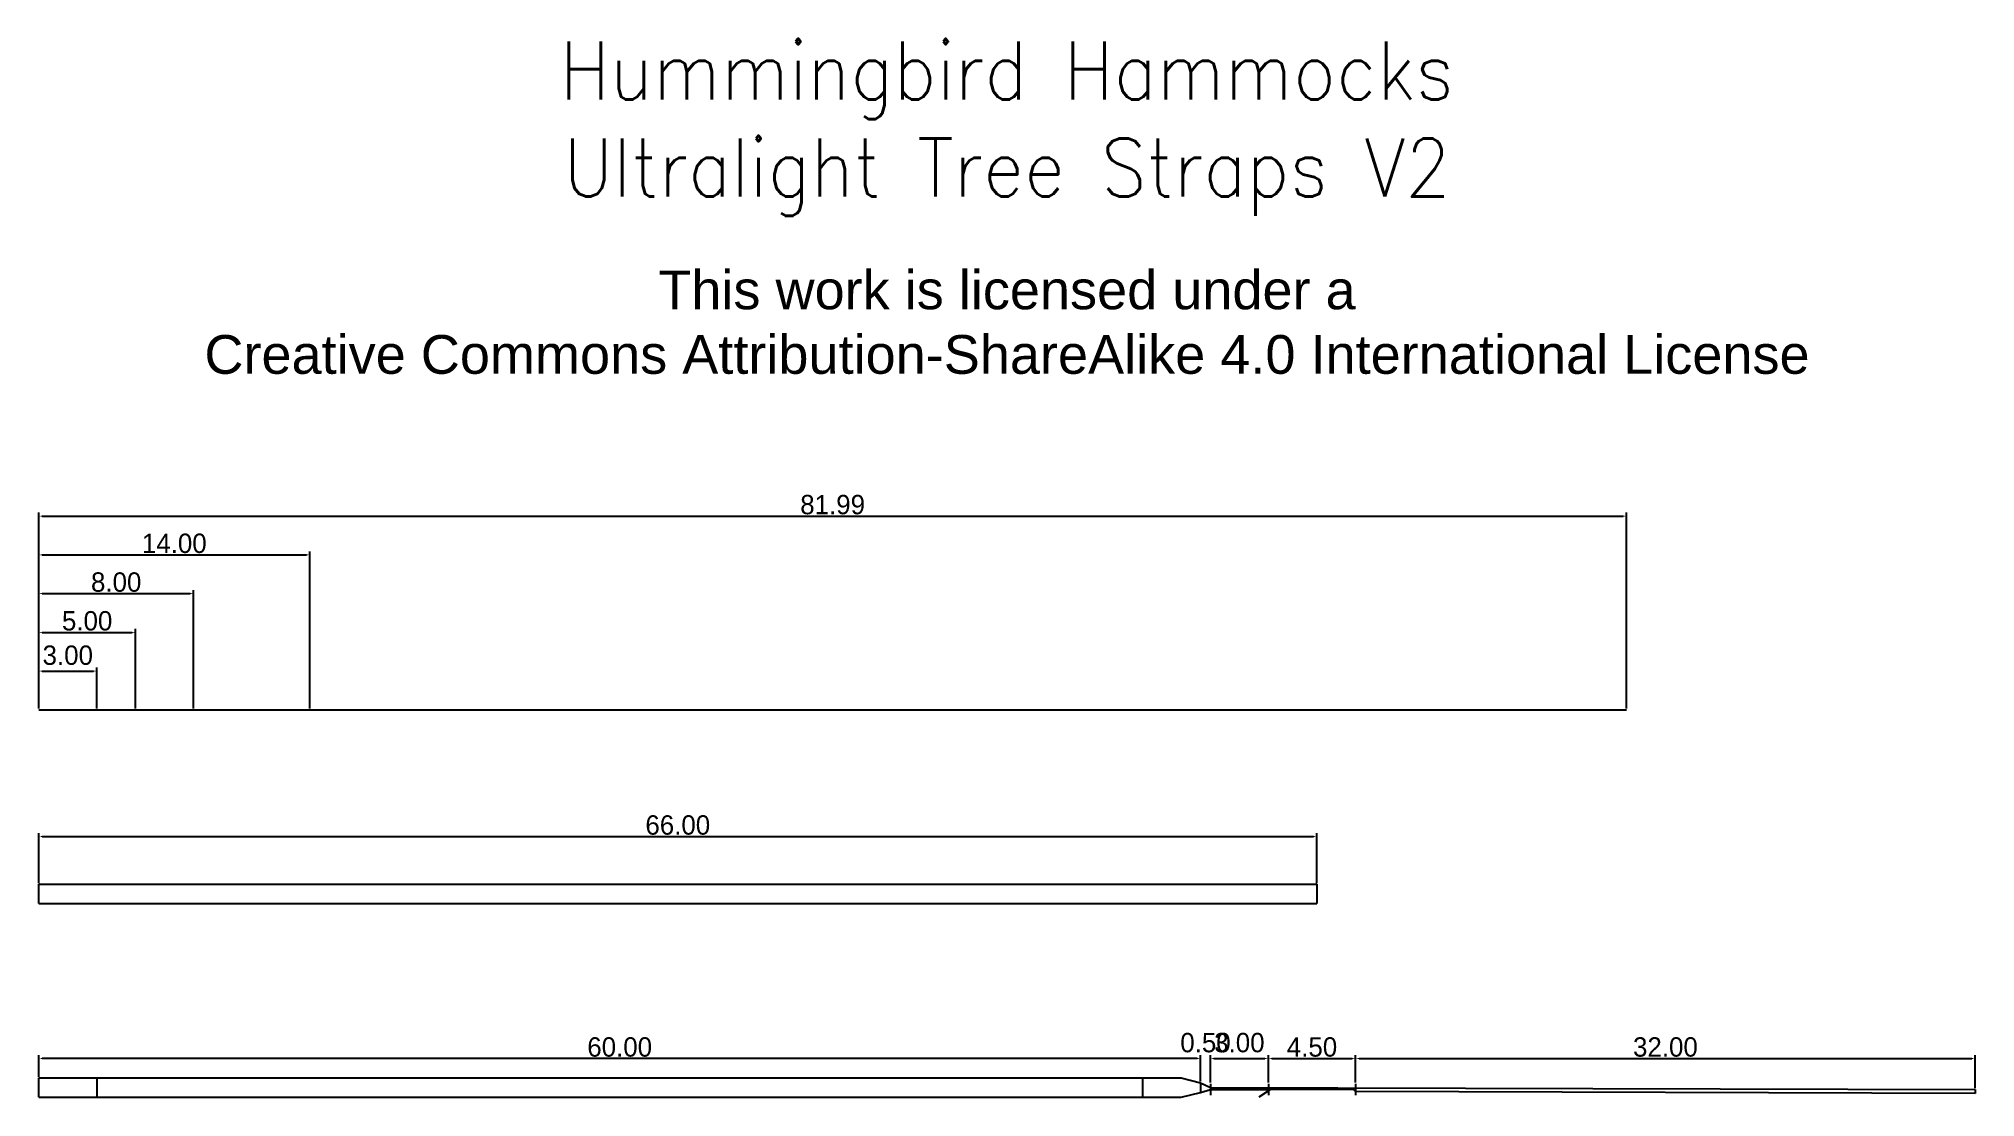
# Model space of a CAD drawing. Extents: x 0 to 100, y 0 to 55.
import ezdxf

# ---------------------------------------------------------------- set-up
doc = ezdxf.new("R2010")
doc.units = 0
doc.layers.get('0').update_dxf_attribs({"true_color": 0xffffff})
doc.layers.get('Defpoints').update_dxf_attribs({"true_color": 0xffffff})
for name, color, linetype, true_color in [('Dimensions', 4, 'Continuous', 0x00ffff), ('Finished Strap', 5, 'Continuous', 0x0000ff), ('Spectra Cut Length', 1, 'Continuous', 0xff0000), ('Webbing Cut Length', 6, 'Continuous', 0xff00ff)]:
    doc.layers.add(name, color=color, linetype=linetype, true_color=true_color)
doc.styles.add('QCADDimTextStyle', font='txt')
doc.styles.add('textstyle11', font='Standard')
doc.styles.add('textstyle12', font='Standard')
doc.dimstyles.new('QCADDimStyle', dxfattribs={"dimtxt": 1, "dimasz": 0.18, "dimexe": 0.18, "dimexo": 0.0625, "dimgap": 0.09, "dimtad": 1, "dimtoh": 1, "dimdec": 4, "dimzin": 0, "dimdsep": 46, "dimtxsty": 'QCADDimTextStyle', "dimcen": 0.09, "dimadec": 0, "dimazin": 0, "dimtfac": 1, "dimtdec": 4, "dimtofl": 0, "dimtmove": 0, "dimatfit": 3, "dimfxl": 1, "dimtolj": 1, "dimtzin": 0, "dimarcsym": 0})

# ---------------------------------------------------------------- blocks, each defined once
blk = doc.blocks.new('*D1')
at = {"layer": 'Defpoints', "color": 0}
for p in [(60.5, 2), (60, 0.75), (60.5, 0.7)]:
    blk.add_point(p, dxfattribs=at)
at = {"layer": 'Dimensions', "color": 0, "lineweight": -2}
for p, q in [((59.82, 2), (59.64, 2)), ((60, 0.8125), (60, 2.18)), ((60.5, 0.7625), (60.5, 2.18)), ((60.68, 2), (60.86, 2))]:
    blk.add_line(p, q, dxfattribs=at)
at = {"layer": 'Dimensions', "color": 0}
for points in [[(59.82, 1.97), (59.82, 2.03), (60, 2)], [(60.68, 2.03), (60.68, 1.97), (60.5, 2)]]:
    blk.add_solid(points, dxfattribs=at)
at = {"layer": 'Dimensions', "color": 0, "insert": (60.25, 2.815), "char_height": 1, "attachment_point": 5, "style": 'QCADDimTextStyle'}
blk.add_mtext('\\A1;0.50', dxfattribs=at)
blk = doc.blocks.new('*D2')
at = {"layer": 'Defpoints', "color": 0}
for p in [(63.5, 2), (60.5, 0.7625), (63.5, 0.7)]:
    blk.add_point(p, dxfattribs=at)
at = {"layer": 'Dimensions', "color": 0, "lineweight": -2}
for p, q in [((60.5, 0.825), (60.5, 2.18)), ((60.68, 2), (63.32, 2)), ((63.5, 0.7625), (63.5, 2.18))]:
    blk.add_line(p, q, dxfattribs=at)
at = {"layer": 'Dimensions', "color": 0}
for points in [[(60.68, 2.03), (60.68, 1.97), (60.5, 2)], [(63.32, 1.97), (63.32, 2.03), (63.5, 2)]]:
    blk.add_solid(points, dxfattribs=at)
at = {"layer": 'Dimensions', "color": 0, "insert": (62, 2.815), "char_height": 1, "attachment_point": 5, "style": 'QCADDimTextStyle'}
blk.add_mtext('\\A1;3.00', dxfattribs=at)
blk = doc.blocks.new('*D3')
at = {"layer": 'Defpoints', "color": 0}
for p in [(68, 2), (63.5, 0.7), (68, 0.7)]:
    blk.add_point(p, dxfattribs=at)
at = {"layer": 'Dimensions', "color": 0, "lineweight": -2}
for p, q in [((63.5, 0.7625), (63.5, 2.18)), ((63.68, 2), (67.82, 2)), ((68, 0.7625), (68, 2.18))]:
    blk.add_line(p, q, dxfattribs=at)
at = {"layer": 'Dimensions', "color": 0}
for points in [[(63.68, 2.03), (63.68, 1.97), (63.5, 2)], [(67.82, 1.97), (67.82, 2.03), (68, 2)]]:
    blk.add_solid(points, dxfattribs=at)
at = {"layer": 'Dimensions', "color": 0, "insert": (65.75, 2.59), "char_height": 1, "attachment_point": 5, "style": 'QCADDimTextStyle'}
blk.add_mtext('\\A1;4.50', dxfattribs=at)
blk = doc.blocks.new('*D4')
at = {"layer": 'Defpoints', "color": 0}
for p in [(68, 2), (100, 2), (100, 0.4)]:
    blk.add_point(p, dxfattribs=at)
at = {"layer": 'Dimensions', "color": 0, "lineweight": -2}
for p, q in [((68, 2.0625), (68, 2.18)), ((68.18, 2), (99.82, 2)), ((100, 0.4625), (100, 2.18))]:
    blk.add_line(p, q, dxfattribs=at)
at = {"layer": 'Dimensions', "color": 0}
for points in [[(68.18, 2.03), (68.18, 1.97), (68, 2)], [(99.82, 1.97), (99.82, 2.03), (100, 2)]]:
    blk.add_solid(points, dxfattribs=at)
at = {"layer": 'Dimensions', "color": 0, "insert": (84, 2.59), "char_height": 1, "attachment_point": 5, "style": 'QCADDimTextStyle'}
blk.add_mtext('\\A1;32.00', dxfattribs=at)
blk = doc.blocks.new('*D5')
at = {"layer": 'Defpoints', "color": 0}
for p in [(0, 2), (0, 1), (60, 0.75)]:
    blk.add_point(p, dxfattribs=at)
at = {"layer": 'Dimensions', "color": 0, "lineweight": -2}
for p, q in [((0, 1.0625), (0, 2.18)), ((59.82, 2), (0.18, 2)), ((60, 0.8125), (60, 2.18))]:
    blk.add_line(p, q, dxfattribs=at)
at = {"layer": 'Dimensions', "color": 0}
for points in [[(0.18, 2.03), (0.18, 1.97), (0, 2)], [(59.82, 1.97), (59.82, 2.03), (60, 2)]]:
    blk.add_solid(points, dxfattribs=at)
at = {"layer": 'Dimensions', "color": 0, "insert": (30, 2.59), "char_height": 1, "attachment_point": 5, "style": 'QCADDimTextStyle'}
blk.add_mtext('\\A1;60.00', dxfattribs=at)
blk = doc.blocks.new('*D6')
at = {"layer": 'Defpoints', "color": 0}
for p in [(66, 13.46), (0, 11), (66, 11)]:
    blk.add_point(p, dxfattribs=at)
at = {"layer": 'Dimensions', "color": 0, "lineweight": -2}
for p, q in [((0, 11.06), (0, 13.64)), ((0.18, 13.46), (65.82, 13.46)), ((66, 11.06), (66, 13.64))]:
    blk.add_line(p, q, dxfattribs=at)
at = {"layer": 'Dimensions', "color": 0}
for points in [[(0.18, 13.49), (0.18, 13.43), (0, 13.46)], [(65.82, 13.43), (65.82, 13.49), (66, 13.46)]]:
    blk.add_solid(points, dxfattribs=at)
at = {"layer": 'Dimensions', "color": 0, "insert": (33, 14.05), "char_height": 1, "attachment_point": 5, "style": 'QCADDimTextStyle'}
blk.add_mtext('\\A1;66.00', dxfattribs=at)
blk = doc.blocks.new('*D7')
at = {"layer": 'Defpoints', "color": 0}
for p in [(3, 22), (0, 20), (3, 20)]:
    blk.add_point(p, dxfattribs=at)
at = {"layer": 'Dimensions', "color": 0, "lineweight": -2}
for p, q in [((0, 20.0625), (0, 22.18)), ((0.18, 22), (2.82, 22)), ((3, 20.0625), (3, 22.18))]:
    blk.add_line(p, q, dxfattribs=at)
at = {"layer": 'Dimensions', "color": 0}
for points in [[(0.18, 22.03), (0.18, 21.97), (0, 22)], [(2.82, 21.97), (2.82, 22.03), (3, 22)]]:
    blk.add_solid(points, dxfattribs=at)
at = {"layer": 'Dimensions', "color": 0, "insert": (1.5, 22.815), "char_height": 1, "attachment_point": 5, "style": 'QCADDimTextStyle'}
blk.add_mtext('\\A1;3.00', dxfattribs=at)
blk = doc.blocks.new('*D8')
at = {"layer": 'Defpoints', "color": 0}
for p in [(5, 24), (0, 20), (5, 20)]:
    blk.add_point(p, dxfattribs=at)
at = {"layer": 'Dimensions', "color": 0, "lineweight": -2}
for p, q in [((0, 20.0625), (0, 24.18)), ((0.18, 24), (4.82, 24)), ((5, 20.0625), (5, 24.18))]:
    blk.add_line(p, q, dxfattribs=at)
at = {"layer": 'Dimensions', "color": 0}
for points in [[(0.18, 24.03), (0.18, 23.97), (0, 24)], [(4.82, 23.97), (4.82, 24.03), (5, 24)]]:
    blk.add_solid(points, dxfattribs=at)
at = {"layer": 'Dimensions', "color": 0, "insert": (2.5, 24.59), "char_height": 1, "attachment_point": 5, "style": 'QCADDimTextStyle'}
blk.add_mtext('\\A1;5.00', dxfattribs=at)
blk = doc.blocks.new('*D9')
at = {"layer": 'Defpoints', "color": 0}
for p in [(8, 26), (0, 20), (8, 20)]:
    blk.add_point(p, dxfattribs=at)
at = {"layer": 'Dimensions', "color": 0, "lineweight": -2}
for p, q in [((0, 20.0625), (0, 26.18)), ((0.18, 26), (7.82, 26)), ((8, 20.0625), (8, 26.18))]:
    blk.add_line(p, q, dxfattribs=at)
at = {"layer": 'Dimensions', "color": 0}
for points in [[(0.18, 26.03), (0.18, 25.97), (0, 26)], [(7.82, 25.97), (7.82, 26.03), (8, 26)]]:
    blk.add_solid(points, dxfattribs=at)
at = {"layer": 'Dimensions', "color": 0, "insert": (4, 26.59), "char_height": 1, "attachment_point": 5, "style": 'QCADDimTextStyle'}
blk.add_mtext('\\A1;8.00', dxfattribs=at)
blk = doc.blocks.new('*D10')
at = {"layer": 'Defpoints', "color": 0}
for p in [(14, 28), (0, 20), (14, 20)]:
    blk.add_point(p, dxfattribs=at)
at = {"layer": 'Dimensions', "color": 0, "lineweight": -2}
for p, q in [((0, 20.0625), (0, 28.18)), ((0.18, 28), (13.82, 28)), ((14, 20.0625), (14, 28.18))]:
    blk.add_line(p, q, dxfattribs=at)
at = {"layer": 'Dimensions', "color": 0}
for points in [[(0.18, 28.03), (0.18, 27.97), (0, 28)], [(13.82, 27.97), (13.82, 28.03), (14, 28)]]:
    blk.add_solid(points, dxfattribs=at)
at = {"layer": 'Dimensions', "color": 0, "insert": (7, 28.59), "char_height": 1, "attachment_point": 5, "style": 'QCADDimTextStyle'}
blk.add_mtext('\\A1;14.00', dxfattribs=at)
blk = doc.blocks.new('*D11')
at = {"layer": 'Defpoints', "color": 0}
for p in [(81.993004, 30), (0, 20), (81.993004, 20)]:
    blk.add_point(p, dxfattribs=at)
at = {"layer": 'Dimensions', "color": 0, "lineweight": -2}
for p, q in [((0, 20.0625), (0, 30.18)), ((0.18, 30), (81.813004, 30)), ((81.993004, 20.0625), (81.993004, 30.18))]:
    blk.add_line(p, q, dxfattribs=at)
at = {"layer": 'Dimensions', "color": 0}
for points in [[(0.18, 30.03), (0.18, 29.97), (0, 30)], [(81.813004, 29.97), (81.813004, 30.03), (81.993004, 30)]]:
    blk.add_solid(points, dxfattribs=at)
at = {"layer": 'Dimensions', "color": 0, "insert": (40.996502, 30.59), "char_height": 1, "attachment_point": 5, "style": 'QCADDimTextStyle'}
blk.add_mtext('\\A1;81.99', dxfattribs=at)

msp = doc.modelspace()

# ---------------------------------------------------------------- linework, layer by layer
at = {"layer": 'Finished Strap', "color": 7, "true_color": 0xffffff}
for p, q in [((0, 0), (0, 1)), ((0, 1), (3, 1)), ((3, 1), (3, 0)), ((3, 1), (57, 1)), ((57, 1), (59, 1)), ((57, 1), (57, 0)), ((59, 1), (60, 0.75)), ((0, 0), (3, 0)), ((3, 0), (57, 0)), ((57, 0), (59, 0)), ((59, 0), (60, 0.25)), ((60, 0.75), (60, 0.25)), ((60, 0.75), (60.5, 0.5)), ((60, 0.25), (60.5, 0.4)), ((60.5, 0.7), (60.5, 0.1)), ((60.5, 0.499), (100, 0.4)), ((60.5, 0.4), (63.5, 0.4)), ((63.6, 0.4), (63, 0)), ((63.5, 0.7), (63.5, 0.1)), ((67.9, 0.4), (63.6, 0.4)), ((68, 0.3), (67.9, 0.4)), ((68, 0.7), (68, 0.1)), ((100, 0.2), (68, 0.3)), ((100, 0.4), (100, 0.2))]:
    msp.add_line(p, q, dxfattribs=at)
at = {"layer": 'Spectra Cut Length', "color": 7, "true_color": 0xffffff}
msp.add_line((0, 20), (81.993, 20), dxfattribs=at)
at = {"layer": 'Webbing Cut Length', "color": 7, "true_color": 0xffffff}
for p, q in [((0, 10), (0, 11)), ((0, 11), (66, 11)), ((66, 11), (66, 10)), ((0, 10), (58.5, 10)), ((58.5, 10), (66, 10))]:
    msp.add_line(p, q, dxfattribs=at)

# ---------------------------------------------------------------- texts
at = {"attachment_point": 5}
for s, insert, char_height, style in [('\\H3.00133;Hummingbird Hammocks\\PUltralight Tree Straps V2', (50, 50), 0.06843, 'textstyle11'), ('\\fHelvetica Neue,Helvetica,Arial,sans-serif|b0|i0|c0|p0;\\c3618615;\\H1.99926;This work is licensed under a \\P\\c13730329;Creative Commons Attribution-ShareAlike 4.0 International License', (50, 40), 0.068434, 'textstyle12')]:
    msp.add_mtext(s, dxfattribs=dict(at, insert=insert, char_height=char_height, style=style))

# ---------------------------------------------------------------- dimensions: what is measured, and where the dimension line sits
at = {"layer": 'Dimensions'}
for base, p1, p2, picture, middle in [((81.993, 30), (0, 20), (81.993, 20), '*D11', (40.997, 30.59)), ((14, 28), (0, 20), (14, 20), '*D10', (7, 28.59)), ((8, 26), (0, 20), (8, 20), '*D9', (4, 26.59)), ((5, 24), (0, 20), (5, 20), '*D8', (2.5, 24.59)), ((3, 22), (0, 20), (3, 20), '*D7', (1.5, 22.815)), ((66, 13.458), (0, 11), (66, 11), '*D6', (33, 14.048)), ((0, 2), (60, 0.75), (0, 1), '*D5', (30, 2.59)), ((60.5, 2), (60, 0.75), (60.5, 0.7), '*D1', (60.25, 2.815)), ((63.5, 2), (60.5, 0.762), (63.5, 0.7), '*D2', (62, 2.815)), ((68, 2), (63.5, 0.7), (68, 0.7), '*D3', (65.75, 2.59)), ((100, 2), (68, 2), (100, 0.4), '*D4', (84, 2.59))]:
    dim = msp.add_linear_dim(base=base, p1=p1, p2=p2, dimstyle='QCADDimStyle', override={"dimtxt": 1, "dimdec": 2, "dimclrd": 0, "dimclre": 0, "dimclrt": 0, "dimtmove": 2}, dxfattribs=at)
    dim.commit()
    dim.dimension.update_dxf_attribs({"geometry": picture, "text_midpoint": middle})

doc.saveas('drawing.dxf')
